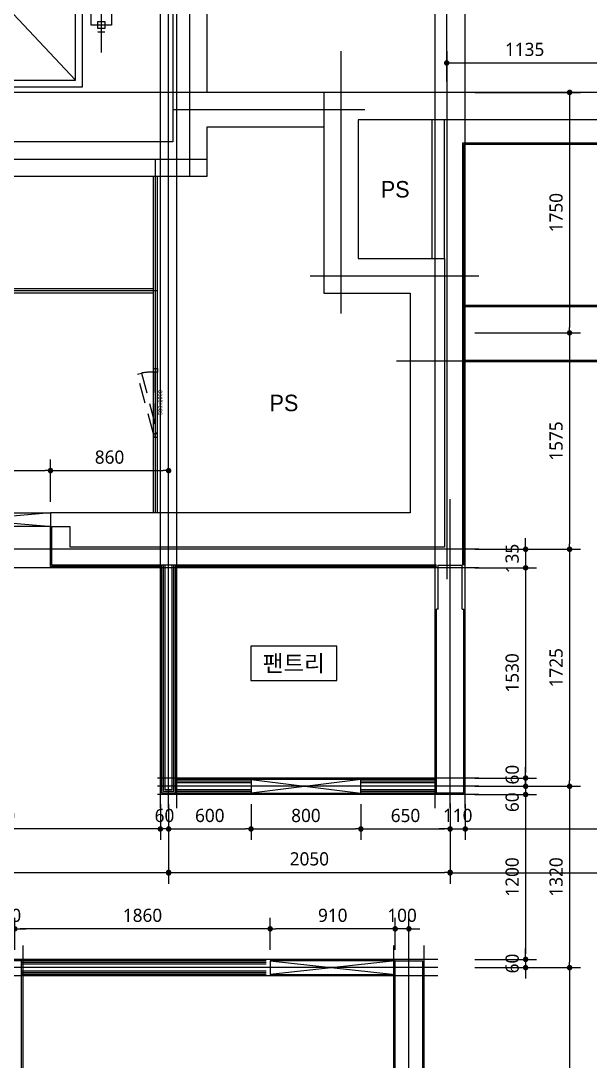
# Model space of a CAD drawing. Header units: millimetres. Extents: x 0 to 92204, y -190080 to 23760.
# Drawn here: x 62269 to 66415, y -38691 to -31119 of the extents above; entities that cross this region are included whole.
import ezdxf
from ezdxf.enums import TextEntityAlignment as Align
from ezdxf.xclip import XClip

# ---------------------------------------------------------------- set-up
doc = ezdxf.new("R2010")
doc.units = ezdxf.units.MM
doc.header["$LTSCALE"] = 100
doc.header["$XCLIPFRAME"] = 0
for name, pattern in [('AUDIT_D_220706163347-0', [0]), ('CEN', [62, 60, -1, 0, -1]), ('HIDDEN', [9.525, 6.35, -3.175]), ('xr-101_102동-2F$0$HID', [2.3, 1.5, -0.8])]:
    doc.linetypes.add(name, pattern=pattern)
doc.layers.get('defpoints').update_dxf_attribs({"color": 139})
for name, color, linetype in [('A-STEEL', 4, 'Continuous'), ('AA-XXXX-DIMS', 7, 'Continuous'), ('AA-XXXX-TEXT#LEV', 3, 'Continuous'), ('CEN_CON', 1, 'CEN'), ('CONC', 2, 'Continuous'), ('DIM', 7, 'AUDIT_D_220706163347-0'), ('ELEV-ER', 4, 'Continuous'), ('MC', 135, 'Continuous'), ('ROM', 7, 'AUDIT_D_220706163347-0'), ('WAL', 3, 'Continuous'), ('WAL_DRY', 7, 'Continuous'), ('xr-101_102동-2F$0$AA-DWXM-DOOR(PS점검구)', 4, 'xr-101_102동-2F$0$HID'), ('실명', 3, 'AUDIT_D_220706163347-0'), ('실명박스', 7, 'AUDIT_D_220706163347-0'), ('창호-open', 4, 'Continuous'), ('확장', 8, 'HIDDEN')]:
    doc.layers.add(name, color=color, linetype=linetype)
doc.layers.add('AA-XXXX-MC', color=153, linetype='AUDIT_D_220706163347-0', plot=False)
doc.layers.add('xr-101_102동-2F$0$DEFPOINT', color=231, linetype='Continuous', plot=False)
doc.styles.add('HAUD01', font='Dotum.ttf')
doc.styles.add('xr-101_102동-2F$0$HAUD01', font='Dotum.ttf')
doc.styles.add('맑은 고딕', font='malgun.ttf')
doc.styles.add('맑은고딕', font='malgun.ttf', dxfattribs={"width": 0.9})
doc.dimstyles.new('NDIM40-in', dxfattribs={"dimscale": 40, "dimtxt": 2.4, "dimasz": 1, "dimexe": 2, "dimexo": 2, "dimgap": 1.2, "dimtad": 1, "dimdec": 0, "dimrnd": 0.25, "dimzin": 0, "dimdsep": 46, "dimtxsty": '맑은 고딕', "dimblk": 'DOT', "dimcen": 5, "dimclrd": 256, "dimclre": 256, "dimclrt": 3, "dimadec": 0, "dimazin": 0, "dimtfac": 1, "dimtdec": 0, "dimtix": 1, "dimtmove": 2, "dimatfit": 1, "dimldrblk": 'DIMDOT', "dimfxl": 0, "dimtolj": 1, "dimtzin": 0, "dimarcsym": 0})

# ---------------------------------------------------------------- blocks, each defined once
blk = doc.blocks.new('U-84A(확장)')
at = {"layer": 'CEN_CON'}
for p, q in [((5570, 10635), (5570, 8725)), ((6340, 10635), (6340, 6792.1)), ((15235, 10335), (5345, 10335)), ((5345, 9000), (6575, 9000)), ((4315, 5125), (4315, 7375)), ((6365, 5125), (6365, 7375)), ((6575, 7010), (1605, 7010)), ((6575, 5285), (4235, 5285)), ((6065, -300), (6065, 4125)), ((6275, 3965), (1605, 3965))]:
    blk.add_line(p, q, dxfattribs=at)
at = {"layer": 'CONC'}
for p, q in [((5445, 10335), (5445, 8875)), ((7475, 10335), (5445, 10335)), ((7475, 10135), (5695, 10135)), ((5695, 10135), (5695, 9125)), ((5695, 9125), (6325, 9125)), ((6325, 9125), (6325, 7025)), ((5445, 8875), (6075, 8875)), ((6075, 8875), (6075, 7275)), ((6075, 7275), (3455, 7275)), ((3455, 7275), (3455, 7175)), ((3455, 7175), (3595, 7175)), ((3595, 7175), (3595, 7025)), ((6325, 7025), (3595, 7025)), ((6278, 6895), (6452, 6895)), ((6278, 6575), (6278, 6895)), ((6452, 6575), (6452, 6895)), ((6265, 5235), (6265, 6575)), ((6278, 6575), (6265, 6575)), ((6452, 6575), (6465, 6575)), ((6465, 5235), (6465, 6575)), ((6465, 5235), (6265, 5235)), ((5965, 1675), (5965, 4015)), ((5965, 4015), (6165, 4015)), ((6165, 1675), (6165, 4015))]:
    blk.add_line(p, q, dxfattribs=at)
at = {"layer": 'MC'}
for p, q in [((6475, 5125), (6475, 10635)), ((10375, 8380), (5975, 8380)), ((4255, 5125), (4255, 7375)), ((4375, 5125), (4375, 7375)), ((6255, 5125), (6255, 7375)), ((6575, 6875), (1605, 6875)), ((6575, 5345), (4235, 5345)), ((6575, 5225), (4235, 5225)), ((3255, -300), (3255, 4125)), ((5955, -300), (5955, 4125)), ((6175, -300), (6175, 4125)), ((6275, 4025), (1605, 4025)), ((6275, 3905), (0, 3905))]:
    blk.add_line(p, q, dxfattribs=at)
at = {"layer": 'WAL'}
for p, q in [((6235, 9125), (6235, 10135)), ((6325, 9125), (6325, 10135))]:
    blk.add_line(p, q, dxfattribs=at)
at = {"layer": 'WAL_DRY'}
for p, q in [((7490, 9965), (6455, 9965)), ((6455, 9965), (6455, 6895)), ((7490, 9955), (6465, 9955)), ((6465, 9955), (6465, 6895)), ((3455, 6885), (3455, 7175)), ((3465, 6895), (3465, 7175)), ((6265, 6895), (3465, 6895)), ((4265, 5235), (4265, 6895)), ((4277.5, 5247.5), (4277.5, 6895)), ((4290, 5260), (4290, 6895)), ((4340, 5260), (4340, 6895)), ((4352.5, 5247.5), (4352.5, 6895)), ((4365, 5235), (4365, 6895)), ((4265, 6885), (3455, 6885)), ((6265, 6885), (4365, 6885)), ((4915, 5335), (4365, 5335)), ((4915, 5322.5), (4365, 5322.5)), ((4915, 5310), (4365, 5310)), ((6265, 5335), (5715, 5335)), ((6265, 5322.5), (5715, 5322.5)), ((6265, 5310), (5715, 5310)), ((4365, 5235), (4265, 5235)), ((4352.5, 5247.5), (4277.5, 5247.5)), ((4340, 5260), (4290, 5260)), ((4915, 5260), (4365, 5260)), ((4915, 5247.5), (4365, 5247.5)), ((4915, 5235), (4365, 5235)), ((6265, 5260), (5715, 5260)), ((6265, 5247.5), (5715, 5247.5)), ((6265, 5235), (5715, 5235)), ((3245, 4015), (3145, 4015)), ((5025, 4015), (3245, 4015)), ((3245, 380), (3245, 4015)), ((5025, 4002.5), (3245, 4002.5)), ((5025, 3990), (3245, 3990)), ((5025, 3940), (3245, 3940)), ((5025, 3927.5), (3245, 3927.5)), ((5025, 3915), (3245, 3915))]:
    blk.add_line(p, q, dxfattribs=at)
at = {"layer": '확장', "ltscale": 0.5, "const_width": 20, "flags": 128}
for points in [[(10275, 8330), (10275, 8780), (6465, 8780)], [(9925, 7940), (9875, 7940), (9875, 8380), (6465, 8380)]]:
    blk.add_lwpolyline(points, dxfattribs=at)
blk = doc.blocks.new('ELE_17(비진입)')
at = {"layer": 'CONC', "extrusion": (0, 0, -1)}
for p, q in [((-570, -991.6), (-570, -1041.6)), ((570, -991.6), (570, -1041.6))]:
    blk.add_line(p, q, dxfattribs=at)
at = {"layer": 'defpoints'}
blk.add_lwpolyline([(-1350, 1558.4), (1350, 1558.4), (1350, -991.6), (-1350, -991.6)], close=True, dxfattribs=at)
at = {"layer": 'ELEV-ER', "color": 1, "extrusion": (0, 0, -1)}
for p, q in [((0, 1229.9), (0, -1227.1)), ((700, 1038.6), (-700, 1038.5)), ((-1150, 0), (1150, 0))]:
    blk.add_line(p, q, dxfattribs=at)
at = {"layer": 'ELEV-ER', "extrusion": (0, 0, -1)}
for p, q in [((-550, 1013.5), (-550, 1063.5)), ((-550, 1013.5), (-550, 1063.5)), ((-475, 1063.5), (-525, 1063.5)), ((-525, 1063.5), (-525, 1013.5)), ((-475, 1063.5), (-525, 1063.5)), ((-525, 1063.5), (-525, 1013.5)), ((-500, 1113.5), (500, 1113.6)), ((-500, 963.5), (-500, 1113.5)), ((-475, 1013.5), (-475, 1063.5)), ((-475, 1013.5), (-475, 1063.5)), ((475, 1013.6), (475, 1063.6)), ((475, 1063.6), (525, 1063.6)), ((500, 1113.6), (500, 963.6)), ((525, 1063.6), (525, 1013.6)), ((550, 1013.6), (550, 1063.6)), ((-525, 1013.5), (-475, 1013.5)), ((-525, 1013.5), (-475, 1013.5)), ((525, 1013.6), (475, 1013.6)), ((500, 963.6), (-500, 963.5)), ((-950, -898.6), (900, 851.4)), ((950, -898.6), (-900, 851.4)), ((-1105, 50), (-1105, -50)), ((-1005, 50), (-1005, -50)), ((1005, 50), (1005, -50)), ((1105, 50), (1105, -50)), ((-560, -818.7), (-560, -698.7)), ((-500, -698.7), (-500, -818.7)), ((500, -818.6), (500, -698.6)), ((560, -698.6), (560, -818.6)), ((-560.1, -818.6), (-500.1, -818.6)), ((-500, -818.7), (-560, -818.7)), ((560, -818.6), (500, -818.6)), ((-570, -991.6), (-545, -991.6)), ((-570, -1041.6), (-555, -1041.6)), ((-515, -991.6), (515, -991.6)), ((-515, -1041.6), (515, -1041.6)), ((545, -991.6), (570, -991.6)), ((555, -1041.6), (570, -1041.6))]:
    blk.add_line(p, q, dxfattribs=at)
for points in [[(950, 901.4), (950, -898.6), (-950, -898.6), (-950, 901.4)], [(542, -994.6), (518, -994.6), (518, -1038.6), (542, -1038.6), (542, -1026.6), (545, -1026.6), (545, -1041.6), (515, -1041.6), (515, -991.6), (545, -991.6), (545, -1006.6), (542, -1006.6)], [(-542, -994.6), (-518, -994.6), (-518, -1038.6), (-542, -1038.6), (-542, -1026.6), (-545, -1026.6), (-545, -1041.6), (-515, -1041.6), (-515, -991.6), (-545, -991.6), (-545, -1006.6), (-542, -1006.6)]]:
    blk.add_lwpolyline(points, close=True, dxfattribs=at)
blk.add_lwpolyline([(-500, -698.6), (-900, -698.6), (-900, 851.4), (900, 851.4), (900, -698.6), (500, -698.7)], dxfattribs=at)
at = {"layer": 'ELEV-ER'}
for points in [[(-550, -875.7), (550, -875.7), (550, -835.7), (-550, -835.7)], [(-550, -960.7), (550, -960.7), (550, -920.7), (-550, -920.7)], [(-555, -1041.6), (-545, -1041.6), (-545, -1031.6), (-555, -1031.6)], [(555, -1041.6), (545, -1041.6), (545, -1031.6), (555, -1031.6)]]:
    blk.add_lwpolyline(points, close=True, dxfattribs=at)
at = {"layer": 'defpoints', "extrusion": (0, 0, -1), "style": '맑은고딕', "text_generation_flag": 2, "width": 0.6}
blk.add_text('ELEV-18인승', height=150, dxfattribs=at).set_placement((0, 801.3), align=Align.TOP_CENTER)
blk = doc.blocks.new('A$C38A1636F')
at = {"layer": 'xr-101_102동-2F$0$AA-DWXM-DOOR(PS점검구)'}
for p, q in [((225, 0), (-225, 0)), ((-225, -30), (225, -30))]:
    blk.add_line(p, q, dxfattribs=at)
for points in [[(-250, 0), (-225, 0), (-225, -30), (-250, -30)], [(250, 0), (225, 0), (225, -30), (250, -30)], [(-209.7, -146.5), (-217.4, -117.5), (217.2, -1), (225, -30)]]:
    blk.add_lwpolyline(points, close=True, dxfattribs=at)
blk.add_arc((385.2, -21.3), 610.2, 180.81816, 189.07051, dxfattribs=at)
at = {"layer": 'xr-101_102동-2F$0$DEFPOINT', "style": 'xr-101_102동-2F$0$HAUD01'}
blk.add_text('500x1000', height=30, rotation=180, dxfattribs=at).set_placement((-2.5, 18.6), align=Align.MIDDLE_CENTER)
blk = doc.blocks.new('CO-101-MF', base_point=(132164.9, -37223.7))
at = {"layer": 'A-STEEL'}
for p, q in [((143744.9, -13643.7), (141294.9, -13643.7)), ((143744.9, -13673.7), (141294.9, -13673.7)), ((142114.9, -13673.7), (142114.9, -16303.7)), ((142144.9, -13673.7), (142144.9, -16333.7))]:
    blk.add_line(p, q, dxfattribs=at)
at = {"layer": 'CEN_CON'}
for p, q in [((140809.9, -13533.7), (140809.9, -12133.7)), ((141169.9, -16333.7), (141169.9, -13283.7)), ((141294.9, -13408.7), (138094.9, -13408.7)), ((143744.9, -13658.7), (141169.9, -13658.7)), ((142129.9, -13643.7), (142129.9, -16333.7))]:
    blk.add_line(p, q, dxfattribs=at)
at = {"layer": 'CONC', "color": 2}
for p, q in [((140684.9, -12433.7), (140684.9, -13283.7)), ((140934.9, -13283.7), (140934.9, -12433.7)), ((140684.9, -13283.7), (138094.9, -13283.7)), ((141294.9, -13283.7), (140934.9, -13283.7)), ((141294.9, -16333.7), (141294.9, -13283.7)), ((138344.9, -13533.7), (141044.9, -13533.7)), ((141044.9, -13533.7), (141044.9, -16083.7))]:
    blk.add_line(p, q, dxfattribs=at)
blk.add_blockref('ELE_17(비진입)', (139694.9, -15092.1))
at = {"layer": 'AA-XXXX-TEXT#LEV'}
blk.add_blockref('A$C38A1636F', (142944.9, -13643.7), dxfattribs=at)
blk = doc.blocks.new('_Dot')
at = {"color": 0, "linetype": 'ByBlock', "lineweight": -2}
blk.add_line((-0.5, 0), (-1, 0), dxfattribs=at)
at = {"color": 0, "linetype": 'ByBlock', "const_width": 0.5}
blk.add_lwpolyline([(-0.25, 0, 1), (0.25, 0, 1)], format="xyb", close=True, dxfattribs=at)
blk = doc.blocks.new('*D553')
at = {"layer": 'defpoints', "color": 0, "transparency": 16777216}
for p in [(64995.2, -37727.9), (64995.2, -37960.4), (65095.2, -37960.4)]:
    blk.add_point(p, dxfattribs=at)
at = {"layer": 'DIM', "lineweight": -2, "transparency": 16777216}
for p, q in [((64995.2, -37880.4), (64995.2, -37647.9)), ((65095.2, -37880.4), (65095.2, -37647.9)), ((64955.2, -37727.9), (64915.2, -37727.9)), ((65095.2, -37727.9), (64995.2, -37727.9)), ((65135.2, -37727.9), (65175.2, -37727.9))]:
    blk.add_line(p, q, dxfattribs=at)
at = {"layer": 'DIM', "lineweight": -2, "transparency": 16777216, "xscale": 40, "yscale": 40, "zscale": 40}
blk.add_blockref('_Dot', (64995.2, -37727.9), dxfattribs=at)
at = {"layer": 'DIM', "lineweight": -2, "transparency": 16777216, "xscale": 40, "yscale": 40, "zscale": 40, "rotation": 180}
blk.add_blockref('_Dot', (65095.2, -37727.9), dxfattribs=at)
at = {"layer": 'DIM', "color": 3, "transparency": 16777216, "insert": (65045.2, -37630), "char_height": 96, "attachment_point": 5, "style": '맑은 고딕'}
blk.add_mtext('\\A1;100', dxfattribs=at)
blk = doc.blocks.new('DIMDOT')
at = {"layer": 'AA-XXXX-DIMS'}
for p, q in [((-1.5, 0), (1.5, 0)), ((0, -1.5), (0, 1.5))]:
    blk.add_line(p, q, dxfattribs=at)
for radius in [0.5, 0.25]:
    blk.add_circle((0, 0), radius, dxfattribs=at)
blk = doc.blocks.new('*D579')
at = {"layer": 'defpoints', "color": 0, "transparency": 16777216}
for p in [(64085.2, -37727.9), (64085.2, -37960.4), (64995.2, -37960.4)]:
    blk.add_point(p, dxfattribs=at)
at = {"layer": 'DIM', "lineweight": -2, "transparency": 16777216}
for p, q in [((64085.2, -37880.4), (64085.2, -37647.9)), ((64995.2, -37880.4), (64995.2, -37647.9)), ((64955.2, -37727.9), (64125.2, -37727.9))]:
    blk.add_line(p, q, dxfattribs=at)
at = {"layer": 'DIM', "lineweight": -2, "transparency": 16777216, "xscale": 40, "yscale": 40, "zscale": 40, "rotation": 180}
blk.add_blockref('_Dot', (64085.2, -37727.9), dxfattribs=at)
at = {"layer": 'DIM', "lineweight": -2, "transparency": 16777216, "xscale": 40, "yscale": 40, "zscale": 40}
blk.add_blockref('_Dot', (64995.2, -37727.9), dxfattribs=at)
at = {"layer": 'DIM', "color": 3, "transparency": 16777216, "insert": (64540.2, -37630), "char_height": 96, "attachment_point": 5, "style": '맑은 고딕'}
blk.add_mtext('\\A1;910', dxfattribs=at)
blk = doc.blocks.new('*D580')
at = {"layer": 'defpoints', "color": 0, "transparency": 16777216}
for p in [(62225.2, -37727.9), (62225.2, -37960.4), (64085.2, -37960.4)]:
    blk.add_point(p, dxfattribs=at)
at = {"layer": 'DIM', "lineweight": -2, "transparency": 16777216}
for p, q in [((62225.2, -37880.4), (62225.2, -37647.9)), ((64085.2, -37880.4), (64085.2, -37647.9)), ((64045.2, -37727.9), (62265.2, -37727.9))]:
    blk.add_line(p, q, dxfattribs=at)
at = {"layer": 'DIM', "lineweight": -2, "transparency": 16777216, "xscale": 40, "yscale": 40, "zscale": 40, "rotation": 180}
blk.add_blockref('_Dot', (62225.2, -37727.9), dxfattribs=at)
at = {"layer": 'DIM', "lineweight": -2, "transparency": 16777216, "xscale": 40, "yscale": 40, "zscale": 40}
blk.add_blockref('_Dot', (64085.2, -37727.9), dxfattribs=at)
at = {"layer": 'DIM', "color": 3, "transparency": 16777216, "insert": (63155.2, -37630), "char_height": 96, "attachment_point": 5, "style": '맑은 고딕'}
blk.add_mtext('\\A1;1860', dxfattribs=at)
blk = doc.blocks.new('*D581')
at = {"layer": 'defpoints', "color": 0, "transparency": 16777216}
for p in [(62175.2, -37727.9), (62175.2, -37960.4), (62225.2, -37960.4)]:
    blk.add_point(p, dxfattribs=at)
at = {"layer": 'DIM', "lineweight": -2, "transparency": 16777216}
for p, q in [((62175.2, -37880.4), (62175.2, -37647.9)), ((62225.2, -37880.4), (62225.2, -37647.9)), ((62135.2, -37727.9), (62095.2, -37727.9)), ((62225.2, -37727.9), (62175.2, -37727.9)), ((62265.2, -37727.9), (62305.2, -37727.9))]:
    blk.add_line(p, q, dxfattribs=at)
at = {"layer": 'DIM', "lineweight": -2, "transparency": 16777216, "xscale": 40, "yscale": 40, "zscale": 40}
blk.add_blockref('_Dot', (62175.2, -37727.9), dxfattribs=at)
at = {"layer": 'DIM', "lineweight": -2, "transparency": 16777216, "xscale": 40, "yscale": 40, "zscale": 40, "rotation": 180}
blk.add_blockref('_Dot', (62225.2, -37727.9), dxfattribs=at)
at = {"layer": 'DIM', "color": 3, "transparency": 16777216, "insert": (62200.2, -37630.3), "char_height": 96, "attachment_point": 5, "style": '맑은 고딕'}
blk.add_mtext('\\A1;50', dxfattribs=at)
blk = doc.blocks.new('*D588')
at = {"layer": 'defpoints', "color": 0, "transparency": 16777216}
for p in [(63345.2, -36740.4), (63945.2, -36740.4), (63945.2, -37001.1)]:
    blk.add_point(p, dxfattribs=at)
at = {"layer": 'DIM', "lineweight": -2, "transparency": 16777216}
for p, q in [((63345.2, -36820.4), (63345.2, -37081.1)), ((63945.2, -36820.4), (63945.2, -37081.1)), ((63385.2, -37001.1), (63905.2, -37001.1))]:
    blk.add_line(p, q, dxfattribs=at)
at = {"layer": 'DIM', "lineweight": -2, "transparency": 16777216, "xscale": 40, "yscale": 40, "zscale": 40, "rotation": 180}
blk.add_blockref('_Dot', (63345.2, -37001.1), dxfattribs=at)
at = {"layer": 'DIM', "lineweight": -2, "transparency": 16777216, "xscale": 40, "yscale": 40, "zscale": 40}
blk.add_blockref('_Dot', (63945.2, -37001.1), dxfattribs=at)
at = {"layer": 'DIM', "color": 3, "transparency": 16777216, "insert": (63645.2, -36903.5), "char_height": 96, "attachment_point": 5, "style": '맑은 고딕'}
blk.add_mtext('\\A1;600', dxfattribs=at)
blk = doc.blocks.new('*D589')
at = {"layer": 'defpoints', "color": 0, "transparency": 16777216}
for p in [(63945.2, -36740.4), (64745.2, -36740.4), (64745.2, -37001.1)]:
    blk.add_point(p, dxfattribs=at)
at = {"layer": 'DIM', "lineweight": -2, "transparency": 16777216}
for p, q in [((63945.2, -36820.4), (63945.2, -37081.1)), ((64745.2, -36820.4), (64745.2, -37081.1)), ((63985.2, -37001.1), (64705.2, -37001.1))]:
    blk.add_line(p, q, dxfattribs=at)
at = {"layer": 'DIM', "lineweight": -2, "transparency": 16777216, "xscale": 40, "yscale": 40, "zscale": 40, "rotation": 180}
blk.add_blockref('_Dot', (63945.2, -37001.1), dxfattribs=at)
at = {"layer": 'DIM', "lineweight": -2, "transparency": 16777216, "xscale": 40, "yscale": 40, "zscale": 40}
blk.add_blockref('_Dot', (64745.2, -37001.1), dxfattribs=at)
at = {"layer": 'DIM', "color": 3, "transparency": 16777216, "insert": (64345.2, -36903.5), "char_height": 96, "attachment_point": 5, "style": '맑은 고딕'}
blk.add_mtext('\\A1;800', dxfattribs=at)
blk = doc.blocks.new('*D590')
at = {"layer": 'defpoints', "color": 0, "transparency": 16777216}
for p in [(64745.2, -36740.4), (65395.2, -36740.4), (65395.2, -37001.1)]:
    blk.add_point(p, dxfattribs=at)
at = {"layer": 'DIM', "lineweight": -2, "transparency": 16777216}
for p, q in [((64745.2, -36820.4), (64745.2, -37081.1)), ((65395.2, -36820.4), (65395.2, -37081.1)), ((64785.2, -37001.1), (65355.2, -37001.1))]:
    blk.add_line(p, q, dxfattribs=at)
at = {"layer": 'DIM', "lineweight": -2, "transparency": 16777216, "xscale": 40, "yscale": 40, "zscale": 40, "rotation": 180}
blk.add_blockref('_Dot', (64745.2, -37001.1), dxfattribs=at)
at = {"layer": 'DIM', "lineweight": -2, "transparency": 16777216, "xscale": 40, "yscale": 40, "zscale": 40}
blk.add_blockref('_Dot', (65395.2, -37001.1), dxfattribs=at)
at = {"layer": 'DIM', "color": 3, "transparency": 16777216, "insert": (65070.2, -36903.5), "char_height": 96, "attachment_point": 5, "style": '맑은 고딕'}
blk.add_mtext('\\A1;650', dxfattribs=at)
blk = doc.blocks.new('*D591')
at = {"layer": 'defpoints', "color": 0, "transparency": 16777216}
for p in [(65395.2, -36740.4), (65505.2, -36740.4), (65505.2, -37001.1)]:
    blk.add_point(p, dxfattribs=at)
at = {"layer": 'DIM', "lineweight": -2, "transparency": 16777216}
for p, q in [((65395.2, -36820.4), (65395.2, -37081.1)), ((65505.2, -36820.4), (65505.2, -37081.1)), ((65355.2, -37001.1), (65315.2, -37001.1)), ((65395.2, -37001.1), (65505.2, -37001.1)), ((65545.2, -37001.1), (65585.2, -37001.1))]:
    blk.add_line(p, q, dxfattribs=at)
at = {"layer": 'DIM', "lineweight": -2, "transparency": 16777216, "xscale": 40, "yscale": 40, "zscale": 40}
blk.add_blockref('_Dot', (65395.2, -37001.1), dxfattribs=at)
at = {"layer": 'DIM', "lineweight": -2, "transparency": 16777216, "xscale": 40, "yscale": 40, "zscale": 40, "rotation": 180}
blk.add_blockref('_Dot', (65505.2, -37001.1), dxfattribs=at)
at = {"layer": 'DIM', "color": 3, "transparency": 16777216, "insert": (65450.2, -36903.2), "char_height": 96, "attachment_point": 5, "style": '맑은 고딕'}
blk.add_mtext('\\A1;110', dxfattribs=at)
blk = doc.blocks.new('*D592')
at = {"layer": 'defpoints', "color": 0, "transparency": 16777216}
for p in [(65505.2, -36740.4), (69705.2, -36740.4), (69705.2, -37001.1)]:
    blk.add_point(p, dxfattribs=at)
at = {"layer": 'DIM', "lineweight": -2, "transparency": 16777216}
for p, q in [((65505.2, -36820.4), (65505.2, -37081.1)), ((69705.2, -36820.4), (69705.2, -37081.1)), ((65545.2, -37001.1), (69665.2, -37001.1))]:
    blk.add_line(p, q, dxfattribs=at)
at = {"layer": 'DIM', "lineweight": -2, "transparency": 16777216, "xscale": 40, "yscale": 40, "zscale": 40, "rotation": 180}
blk.add_blockref('_Dot', (65505.2, -37001.1), dxfattribs=at)
at = {"layer": 'DIM', "lineweight": -2, "transparency": 16777216, "xscale": 40, "yscale": 40, "zscale": 40}
blk.add_blockref('_Dot', (69705.2, -37001.1), dxfattribs=at)
at = {"layer": 'DIM', "color": 3, "transparency": 16777216, "insert": (67605.2, -36903.5), "char_height": 96, "attachment_point": 5, "style": '맑은 고딕'}
blk.add_mtext('\\A1;4200', dxfattribs=at)
blk = doc.blocks.new('*D603')
at = {"layer": 'defpoints', "color": 0, "transparency": 16777216}
for p in [(65395.2, -36740.4), (69815.2, -36740.4), (69815.2, -37321.1)]:
    blk.add_point(p, dxfattribs=at)
at = {"layer": 'DIM', "lineweight": -2, "transparency": 16777216}
for p, q in [((65395.2, -36820.4), (65395.2, -37401.1)), ((69815.2, -36820.4), (69815.2, -37401.1)), ((65435.2, -37321.1), (69775.2, -37321.1))]:
    blk.add_line(p, q, dxfattribs=at)
at = {"layer": 'DIM', "lineweight": -2, "transparency": 16777216, "xscale": 40, "yscale": 40, "zscale": 40, "rotation": 180}
blk.add_blockref('_Dot', (65395.2, -37321.1), dxfattribs=at)
at = {"layer": 'DIM', "lineweight": -2, "transparency": 16777216, "xscale": 40, "yscale": 40, "zscale": 40}
blk.add_blockref('_Dot', (69815.2, -37321.1), dxfattribs=at)
at = {"layer": 'DIM', "color": 3, "transparency": 16777216, "insert": (67605.2, -37223.5), "char_height": 96, "attachment_point": 5, "style": '맑은 고딕'}
blk.add_mtext('\\A1;4420', dxfattribs=at)
blk = doc.blocks.new('*D604')
at = {"layer": 'defpoints', "color": 0, "transparency": 16777216}
for p in [(63345.2, -36740.4), (65395.2, -36736.1), (65395.2, -37316.8)]:
    blk.add_point(p, dxfattribs=at)
at = {"layer": 'DIM', "lineweight": -2, "transparency": 16777216}
for p, q in [((63345.2, -36820.4), (63345.2, -37396.8)), ((65395.2, -36816.1), (65395.2, -37396.8)), ((63385.2, -37316.8), (65355.2, -37316.8))]:
    blk.add_line(p, q, dxfattribs=at)
at = {"layer": 'DIM', "lineweight": -2, "transparency": 16777216, "xscale": 40, "yscale": 40, "zscale": 40, "rotation": 180}
blk.add_blockref('_Dot', (63345.2, -37316.8), dxfattribs=at)
at = {"layer": 'DIM', "lineweight": -2, "transparency": 16777216, "xscale": 40, "yscale": 40, "zscale": 40}
blk.add_blockref('_Dot', (65395.2, -37316.8), dxfattribs=at)
at = {"layer": 'DIM', "color": 3, "transparency": 16777216, "insert": (64370.2, -37219.2), "char_height": 96, "attachment_point": 5, "style": '맑은 고딕'}
blk.add_mtext('\\A1;2050', dxfattribs=at)
blk = doc.blocks.new('*D605')
at = {"layer": 'defpoints', "color": 0, "transparency": 16777216}
for p in [(63285.2, -36740.4), (63345.2, -36740.4), (63285.2, -37001.1)]:
    blk.add_point(p, dxfattribs=at)
at = {"layer": 'DIM', "lineweight": -2, "transparency": 16777216}
for p, q in [((63285.2, -36820.4), (63285.2, -37081.1)), ((63345.2, -36820.4), (63345.2, -37081.1)), ((63245.2, -37001.1), (63205.2, -37001.1)), ((63345.2, -37001.1), (63285.2, -37001.1)), ((63385.2, -37001.1), (63425.2, -37001.1))]:
    blk.add_line(p, q, dxfattribs=at)
at = {"layer": 'DIM', "lineweight": -2, "transparency": 16777216, "xscale": 40, "yscale": 40, "zscale": 40}
blk.add_blockref('_Dot', (63285.2, -37001.1), dxfattribs=at)
at = {"layer": 'DIM', "lineweight": -2, "transparency": 16777216, "xscale": 40, "yscale": 40, "zscale": 40, "rotation": 180}
blk.add_blockref('_Dot', (63345.2, -37001.1), dxfattribs=at)
at = {"layer": 'DIM', "color": 3, "transparency": 16777216, "insert": (63315.2, -36903.5), "char_height": 96, "attachment_point": 5, "style": '맑은 고딕'}
blk.add_mtext('\\A1;60', dxfattribs=at)
blk = doc.blocks.new('*D606')
at = {"layer": 'defpoints', "color": 0, "transparency": 16777216}
for p in [(60885.2, -36740.4), (63285.2, -36740.4), (60885.2, -37001.1)]:
    blk.add_point(p, dxfattribs=at)
at = {"layer": 'DIM', "lineweight": -2, "transparency": 16777216}
for p, q in [((60885.2, -36820.4), (60885.2, -37081.1)), ((63285.2, -36820.4), (63285.2, -37081.1)), ((63245.2, -37001.1), (60925.2, -37001.1))]:
    blk.add_line(p, q, dxfattribs=at)
at = {"layer": 'DIM', "lineweight": -2, "transparency": 16777216, "xscale": 40, "yscale": 40, "zscale": 40, "rotation": 180}
blk.add_blockref('_Dot', (60885.2, -37001.1), dxfattribs=at)
at = {"layer": 'DIM', "lineweight": -2, "transparency": 16777216, "xscale": 40, "yscale": 40, "zscale": 40}
blk.add_blockref('_Dot', (63285.2, -37001.1), dxfattribs=at)
at = {"layer": 'DIM', "color": 3, "transparency": 16777216, "insert": (62085.2, -36903.5), "char_height": 96, "attachment_point": 5, "style": '맑은 고딕'}
blk.add_mtext('\\A1;2400', dxfattribs=at)
blk = doc.blocks.new('*D608')
at = {"layer": 'defpoints', "color": 0, "transparency": 16777216}
for p in [(60810.2, -36740.4), (63345.2, -36740.4), (60810.2, -37321.1)]:
    blk.add_point(p, dxfattribs=at)
at = {"layer": 'DIM', "lineweight": -2, "transparency": 16777216}
for p, q in [((60810.2, -36820.4), (60810.2, -37401.1)), ((63345.2, -36820.4), (63345.2, -37401.1)), ((63305.2, -37321.1), (60850.2, -37321.1))]:
    blk.add_line(p, q, dxfattribs=at)
at = {"layer": 'DIM', "lineweight": -2, "transparency": 16777216, "xscale": 40, "yscale": 40, "zscale": 40, "rotation": 180}
blk.add_blockref('_Dot', (60810.2, -37321.1), dxfattribs=at)
at = {"layer": 'DIM', "lineweight": -2, "transparency": 16777216, "xscale": 40, "yscale": 40, "zscale": 40}
blk.add_blockref('_Dot', (63345.2, -37321.1), dxfattribs=at)
at = {"layer": 'DIM', "color": 3, "transparency": 16777216, "insert": (62077.7, -37223.5), "char_height": 96, "attachment_point": 5, "style": '맑은 고딕'}
blk.add_mtext('\\A1;2535', dxfattribs=at)
blk = doc.blocks.new('*D609')
at = {"layer": 'defpoints', "color": 0, "transparency": 16777216}
for p in [(65495.2, -34965.4), (65495.2, -35100.4), (65945, -35100.4)]:
    blk.add_point(p, dxfattribs=at)
at = {"layer": 'DIM', "lineweight": -2, "transparency": 16777216}
for p, q in [((65945, -34925.4), (65945, -34885.4)), ((65575.2, -34965.4), (66025, -34965.4)), ((65945, -34965.4), (65945, -35100.4)), ((65575.2, -35100.4), (66025, -35100.4)), ((65945, -35140.4), (65945, -35180.4))]:
    blk.add_line(p, q, dxfattribs=at)
at = {"layer": 'DIM', "lineweight": -2, "transparency": 16777216, "xscale": 40, "yscale": 40, "zscale": 40}
for p, rotation in [((65945, -34965.4), 270), ((65945, -35100.4), 90)]:
    blk.add_blockref('_Dot', p, dxfattribs=dict(at, rotation=rotation))
at = {"layer": 'DIM', "color": 3, "transparency": 16777216, "insert": (65847.1, -35032.9), "char_height": 96, "attachment_point": 5, "rotation": 90, "style": '맑은 고딕'}
blk.add_mtext('\\A1;135', dxfattribs=at)
blk = doc.blocks.new('*D610')
at = {"layer": 'defpoints', "color": 0, "transparency": 16777216}
for p in [(65495.2, -35100.4), (65495.2, -36630.4), (65945, -36630.4)]:
    blk.add_point(p, dxfattribs=at)
at = {"layer": 'DIM', "lineweight": -2, "transparency": 16777216}
for p, q in [((65575.2, -35100.4), (66025, -35100.4)), ((65945, -35140.4), (65945, -36590.4)), ((65575.2, -36630.4), (66025, -36630.4))]:
    blk.add_line(p, q, dxfattribs=at)
at = {"layer": 'DIM', "lineweight": -2, "transparency": 16777216, "xscale": 40, "yscale": 40, "zscale": 40}
for p, rotation in [((65945, -35100.4), 90), ((65945, -36630.4), 270)]:
    blk.add_blockref('_Dot', p, dxfattribs=dict(at, rotation=rotation))
at = {"layer": 'DIM', "color": 3, "transparency": 16777216, "insert": (65847.1, -35865.4), "char_height": 96, "attachment_point": 5, "rotation": 90, "style": '맑은 고딕'}
blk.add_mtext('\\A1;1530', dxfattribs=at)
blk = doc.blocks.new('*D611')
at = {"layer": 'defpoints', "color": 0, "transparency": 16777216}
for p in [(65495.2, -36630.4), (65495.2, -36690.4), (65945, -36690.4)]:
    blk.add_point(p, dxfattribs=at)
at = {"layer": 'DIM', "lineweight": -2, "transparency": 16777216}
for p, q in [((65945, -36590.4), (65945, -36550.4)), ((65575.2, -36630.4), (66025, -36630.4)), ((65945, -36630.4), (65945, -36690.4)), ((65575.2, -36690.4), (66025, -36690.4)), ((65945, -36730.4), (65945, -36770.4))]:
    blk.add_line(p, q, dxfattribs=at)
at = {"layer": 'DIM', "lineweight": -2, "transparency": 16777216, "xscale": 40, "yscale": 40, "zscale": 40}
for p, rotation in [((65945, -36630.4), 270), ((65945, -36690.4), 90)]:
    blk.add_blockref('_Dot', p, dxfattribs=dict(at, rotation=rotation))
at = {"layer": 'DIM', "color": 3, "transparency": 16777216, "insert": (65847.4, -36605.9), "char_height": 96, "attachment_point": 5, "rotation": 90, "style": '맑은 고딕'}
blk.add_mtext('\\A1;60', dxfattribs=at)
blk = doc.blocks.new('*D612')
at = {"layer": 'defpoints', "color": 0, "transparency": 16777216}
for p in [(65495.2, -36690.4), (65495.2, -36750.4), (65945, -36750.4)]:
    blk.add_point(p, dxfattribs=at)
at = {"layer": 'DIM', "lineweight": -2, "transparency": 16777216}
for p, q in [((65945, -36650.4), (65945, -36610.4)), ((65575.2, -36690.4), (66025, -36690.4)), ((65945, -36690.4), (65945, -36750.4)), ((65575.2, -36750.4), (66025, -36750.4)), ((65945, -36790.4), (65945, -36830.4))]:
    blk.add_line(p, q, dxfattribs=at)
at = {"layer": 'DIM', "lineweight": -2, "transparency": 16777216, "xscale": 40, "yscale": 40, "zscale": 40}
for p, rotation in [((65945, -36690.4), 270), ((65945, -36750.4), 90)]:
    blk.add_blockref('_Dot', p, dxfattribs=dict(at, rotation=rotation))
at = {"layer": 'DIM', "color": 3, "transparency": 16777216, "insert": (65847.4, -36806.5), "char_height": 96, "attachment_point": 5, "rotation": 90, "style": '맑은 고딕'}
blk.add_mtext('\\A1;60', dxfattribs=at)
blk = doc.blocks.new('*D613')
at = {"layer": 'defpoints', "color": 0, "transparency": 16777216}
for p in [(65495.2, -36750.4), (65495.2, -37950.4), (65945, -37950.4)]:
    blk.add_point(p, dxfattribs=at)
at = {"layer": 'DIM', "lineweight": -2, "transparency": 16777216}
for p, q in [((65575.2, -36750.4), (66025, -36750.4)), ((65945, -36790.4), (65945, -37910.4)), ((65575.2, -37950.4), (66025, -37950.4))]:
    blk.add_line(p, q, dxfattribs=at)
at = {"layer": 'DIM', "lineweight": -2, "transparency": 16777216, "xscale": 40, "yscale": 40, "zscale": 40}
for p, rotation in [((65945, -36750.4), 90), ((65945, -37950.4), 270)]:
    blk.add_blockref('_Dot', p, dxfattribs=dict(at, rotation=rotation))
at = {"layer": 'DIM', "color": 3, "transparency": 16777216, "insert": (65847.1, -37350.4), "char_height": 96, "attachment_point": 5, "rotation": 90, "style": '맑은 고딕'}
blk.add_mtext('\\A1;1200', dxfattribs=at)
blk = doc.blocks.new('*D614')
at = {"layer": 'defpoints', "color": 0, "transparency": 16777216}
for p in [(65495.2, -37950.4), (65495.2, -38010.4), (65945, -38010.4)]:
    blk.add_point(p, dxfattribs=at)
at = {"layer": 'DIM', "lineweight": -2, "transparency": 16777216}
for p, q in [((65945, -37910.4), (65945, -37870.4)), ((65575.2, -37950.4), (66025, -37950.4)), ((65575.2, -38010.4), (66025, -38010.4)), ((65945, -37950.4), (65945, -38010.4)), ((65945, -38050.4), (65945, -38090.4))]:
    blk.add_line(p, q, dxfattribs=at)
at = {"layer": 'DIM', "lineweight": -2, "transparency": 16777216, "xscale": 40, "yscale": 40, "zscale": 40}
for p, rotation in [((65945, -37950.4), 270), ((65945, -38010.4), 90)]:
    blk.add_blockref('_Dot', p, dxfattribs=dict(at, rotation=rotation))
at = {"layer": 'DIM', "color": 3, "transparency": 16777216, "insert": (65847.4, -37980.4), "char_height": 96, "attachment_point": 5, "rotation": 90, "style": '맑은 고딕'}
blk.add_mtext('\\A1;60', dxfattribs=at)
blk = doc.blocks.new('*D615')
at = {"layer": 'defpoints', "color": 0, "transparency": 16777216}
for p in [(65495.2, -38010.4), (65495.2, -40475.4), (66265, -40475.4)]:
    blk.add_point(p, dxfattribs=at)
at = {"layer": 'DIM', "lineweight": -2, "transparency": 16777216}
for p, q in [((65575.2, -38010.4), (66345, -38010.4)), ((66265, -38050.4), (66265, -40435.4)), ((65575.2, -40475.4), (66345, -40475.4))]:
    blk.add_line(p, q, dxfattribs=at)
at = {"layer": 'DIM', "lineweight": -2, "transparency": 16777216, "xscale": 40, "yscale": 40, "zscale": 40}
for p, rotation in [((66265, -38010.4), 90), ((66265, -40475.4), 270)]:
    blk.add_blockref('_Dot', p, dxfattribs=dict(at, rotation=rotation))
at = {"layer": 'DIM', "color": 3, "transparency": 16777216, "insert": (66167.4, -39242.9), "char_height": 96, "attachment_point": 5, "rotation": 90, "style": '맑은 고딕'}
blk.add_mtext('\\A1;2465', dxfattribs=at)
blk = doc.blocks.new('*D616')
at = {"layer": 'defpoints', "color": 0, "transparency": 16777216}
for p in [(65495.2, -36690.4), (65495.2, -38010.4), (66265, -38010.4)]:
    blk.add_point(p, dxfattribs=at)
at = {"layer": 'DIM', "lineweight": -2, "transparency": 16777216}
for p, q in [((65575.2, -36690.4), (66345, -36690.4)), ((66265, -36730.4), (66265, -37970.4)), ((65575.2, -38010.4), (66345, -38010.4))]:
    blk.add_line(p, q, dxfattribs=at)
at = {"layer": 'DIM', "lineweight": -2, "transparency": 16777216, "xscale": 40, "yscale": 40, "zscale": 40}
for p, rotation in [((66265, -36690.4), 90), ((66265, -38010.4), 270)]:
    blk.add_blockref('_Dot', p, dxfattribs=dict(at, rotation=rotation))
at = {"layer": 'DIM', "color": 3, "transparency": 16777216, "insert": (66167.1, -37350.4), "char_height": 96, "attachment_point": 5, "rotation": 90, "style": '맑은 고딕'}
blk.add_mtext('\\A1;1320', dxfattribs=at)
blk = doc.blocks.new('*D617')
at = {"layer": 'defpoints', "color": 0, "transparency": 16777216}
for p in [(65495.2, -34965.4), (65495.2, -36690.4), (66265, -36690.4)]:
    blk.add_point(p, dxfattribs=at)
at = {"layer": 'DIM', "lineweight": -2, "transparency": 16777216}
for p, q in [((65575.2, -34965.4), (66345, -34965.4)), ((66265, -35005.4), (66265, -36650.4)), ((65575.2, -36690.4), (66345, -36690.4))]:
    blk.add_line(p, q, dxfattribs=at)
at = {"layer": 'DIM', "lineweight": -2, "transparency": 16777216, "xscale": 40, "yscale": 40, "zscale": 40}
for p, rotation in [((66265, -34965.4), 90), ((66265, -36690.4), 270)]:
    blk.add_blockref('_Dot', p, dxfattribs=dict(at, rotation=rotation))
at = {"layer": 'DIM', "color": 3, "transparency": 16777216, "insert": (66167.1, -35827.9), "char_height": 96, "attachment_point": 5, "rotation": 90, "style": '맑은 고딕'}
blk.add_mtext('\\A1;1725', dxfattribs=at)
blk = doc.blocks.new('*D618')
at = {"layer": 'defpoints', "color": 0, "transparency": 16777216}
for p in [(65495.2, -33390.4), (65495.2, -34965.4), (66265, -34965.4)]:
    blk.add_point(p, dxfattribs=at)
at = {"layer": 'DIM', "lineweight": -2, "transparency": 16777216}
for p, q in [((65575.2, -33390.4), (66345, -33390.4)), ((66265, -33430.4), (66265, -34925.4)), ((65575.2, -34965.4), (66345, -34965.4))]:
    blk.add_line(p, q, dxfattribs=at)
at = {"layer": 'DIM', "lineweight": -2, "transparency": 16777216, "xscale": 40, "yscale": 40, "zscale": 40}
for p, rotation in [((66265, -33390.4), 90), ((66265, -34965.4), 270)]:
    blk.add_blockref('_Dot', p, dxfattribs=dict(at, rotation=rotation))
at = {"layer": 'DIM', "color": 3, "transparency": 16777216, "insert": (66167.1, -34177.9), "char_height": 96, "attachment_point": 5, "rotation": 90, "style": '맑은 고딕'}
blk.add_mtext('\\A1;1575', dxfattribs=at)
blk = doc.blocks.new('*D619')
at = {"layer": 'defpoints', "color": 0, "transparency": 16777216}
for p in [(65495.2, -31640.4), (65495.2, -33390.4), (66265, -33390.4)]:
    blk.add_point(p, dxfattribs=at)
at = {"layer": 'DIM', "lineweight": -2, "transparency": 16777216}
for p, q in [((65575.2, -31640.4), (66345, -31640.4)), ((66265, -31680.4), (66265, -33350.4)), ((65575.2, -33390.4), (66345, -33390.4))]:
    blk.add_line(p, q, dxfattribs=at)
at = {"layer": 'DIM', "lineweight": -2, "transparency": 16777216, "xscale": 40, "yscale": 40, "zscale": 40}
for p, rotation in [((66265, -31640.4), 90), ((66265, -33390.4), 270)]:
    blk.add_blockref('_Dot', p, dxfattribs=dict(at, rotation=rotation))
at = {"layer": 'DIM', "color": 3, "transparency": 16777216, "insert": (66167.1, -32515.4), "char_height": 96, "attachment_point": 5, "rotation": 90, "style": '맑은 고딕'}
blk.add_mtext('\\A1;1750', dxfattribs=at)
blk = doc.blocks.new('*D555')
at = {"layer": 'defpoints', "color": 0, "transparency": 16777216}
for p in [(62485.2, -34393.1), (61365.2, -34700.4), (62485.2, -34700.4)]:
    blk.add_point(p, dxfattribs=at)
at = {"layer": 'DIM', "lineweight": -2, "transparency": 16777216}
for p, q in [((61365.2, -34620.4), (61365.2, -34313.1)), ((62485.2, -34620.4), (62485.2, -34313.1)), ((61405.2, -34393.1), (62445.2, -34393.1))]:
    blk.add_line(p, q, dxfattribs=at)
at = {"layer": 'DIM', "lineweight": -2, "transparency": 16777216, "xscale": 40, "yscale": 40, "zscale": 40, "rotation": 180}
blk.add_blockref('_Dot', (61365.2, -34393.1), dxfattribs=at)
at = {"layer": 'DIM', "lineweight": -2, "transparency": 16777216, "xscale": 40, "yscale": 40, "zscale": 40}
blk.add_blockref('_Dot', (62485.2, -34393.1), dxfattribs=at)
at = {"layer": 'DIM', "color": 3, "transparency": 16777216, "insert": (61925.2, -34295.2), "char_height": 96, "attachment_point": 5, "style": '맑은 고딕'}
blk.add_mtext('\\A1;1120', dxfattribs=at)
blk = doc.blocks.new('*D556')
at = {"layer": 'defpoints', "color": 0, "transparency": 16777216}
for p in [(63345.2, -34393.1), (62485.2, -34700.4), (63345.2, -34700.4)]:
    blk.add_point(p, dxfattribs=at)
at = {"layer": 'DIM', "lineweight": -2, "transparency": 16777216}
for p, q in [((62485.2, -34620.4), (62485.2, -34313.1)), ((63345.2, -34620.4), (63345.2, -34313.1)), ((62525.2, -34393.1), (63305.2, -34393.1))]:
    blk.add_line(p, q, dxfattribs=at)
at = {"layer": 'DIM', "lineweight": -2, "transparency": 16777216, "xscale": 40, "yscale": 40, "zscale": 40, "rotation": 180}
blk.add_blockref('_Dot', (62485.2, -34393.1), dxfattribs=at)
at = {"layer": 'DIM', "lineweight": -2, "transparency": 16777216, "xscale": 40, "yscale": 40, "zscale": 40}
blk.add_blockref('_Dot', (63345.2, -34393.1), dxfattribs=at)
at = {"layer": 'DIM', "color": 3, "transparency": 16777216, "insert": (62915.2, -34295.5), "char_height": 96, "attachment_point": 5, "style": '맑은 고딕'}
blk.add_mtext('\\A1;860', dxfattribs=at)
blk = doc.blocks.new('*D557')
at = {"layer": 'defpoints', "color": 0, "transparency": 16777216}
for p in [(66505.2, -31425.8), (65370.2, -31640.4), (66505.2, -31640.4)]:
    blk.add_point(p, dxfattribs=at)
at = {"layer": 'DIM', "lineweight": -2, "transparency": 16777216}
for p, q in [((65370.2, -31560.4), (65370.2, -31345.8)), ((66505.2, -31560.4), (66505.2, -31345.8)), ((65410.2, -31425.8), (66465.2, -31425.8))]:
    blk.add_line(p, q, dxfattribs=at)
at = {"layer": 'DIM', "lineweight": -2, "transparency": 16777216, "xscale": 40, "yscale": 40, "zscale": 40, "rotation": 180}
blk.add_blockref('_Dot', (65370.2, -31425.8), dxfattribs=at)
at = {"layer": 'DIM', "lineweight": -2, "transparency": 16777216, "xscale": 40, "yscale": 40, "zscale": 40}
blk.add_blockref('_Dot', (66505.2, -31425.8), dxfattribs=at)
at = {"layer": 'DIM', "color": 3, "transparency": 16777216, "insert": (65937.7, -31327.9), "char_height": 96, "attachment_point": 5, "style": '맑은 고딕'}
blk.add_mtext('\\A1;1135', dxfattribs=at)

msp = doc.modelspace()

# ---------------------------------------------------------------- linework, layer by layer
at = {"layer": 'AA-XXXX-MC'}
for p, q in [((63285.2, -34600.4), (63285.2, -28550.4)), ((63405.2, -34600.4), (63405.2, -28550.4)), ((65285.2, -34600.4), (65285.2, -28550.4)), ((65505.2, -31340.4), (65505.2, -28550.4))]:
    msp.add_line(p, q, dxfattribs=at)
at = {"layer": 'CEN_CON'}
for p, q in [((63345.2, -34600.4), (63345.2, -28550.4)), ((65370.2, -31340.4), (65370.2, -28550.4)), ((64475.2, -31640.4), (57836, -31640.4))]:
    msp.add_line(p, q, dxfattribs=at)
at = {"layer": '실명박스'}
msp.add_lwpolyline([(63944.9, -35671.4), (63944.9, -35921.4), (64570.2, -35921.4), (64570.2, -35671.4)], close=True, dxfattribs=at)
at = {"layer": '창호-open'}
for p, q in [((62485.2, -34700.4), (61365.2, -34800.4)), ((61365.2, -34700.4), (62497.7, -34800.4)), ((64745.2, -36640.4), (63945.2, -36740.4)), ((63945.2, -36640.4), (64745.2, -36740.4)), ((64995.2, -37960.4), (64085.2, -38060.4)), ((64085.2, -37960.4), (64995.2, -38060.4))]:
    msp.add_line(p, q, dxfattribs=at)
for points in [[(61365.2, -34700.4), (62485.2, -34700.4), (62485.2, -34800.4), (61365.2, -34800.4)], [(63945.2, -36740.4), (64745.2, -36740.4), (64745.2, -36640.4), (63945.2, -36640.4)], [(64085.2, -38060.4), (64995.2, -38060.4), (64995.2, -37960.4), (64085.2, -37960.4)]]:
    msp.add_lwpolyline(points, close=True, dxfattribs=at)

# ---------------------------------------------------------------- block references
ref = msp.add_blockref('CO-101-MF', (39685.2, -23120.4), dxfattribs=dict(rotation=270))
XClip(ref).set_block_clipping_path([(137594.8953062722, -19072.8111402618), (151319.8953062722, -2643.6700586594)])
ref = msp.add_blockref('U-84A(확장)', (59030.2, -41975.4))
XClip(ref).set_block_clipping_path([(-1194.1410816024, -300), (15235, 13425)])

# ---------------------------------------------------------------- texts
at = {"layer": 'ROM', "color": 3, "style": 'HAUD01'}
for p in [(64995.2, -32345.4), (64185.2, -33900.4)]:
    msp.add_text('PS', height=120, dxfattribs=at).set_placement(p, align=Align.MIDDLE)
at = {"layer": '실명', "style": 'HAUD01'}
msp.add_text('팬트리', height=120, dxfattribs=at).set_placement((64256.5, -35794.6), align=Align.MIDDLE)

# ---------------------------------------------------------------- dimensions: what is measured, and where the dimension line sits
at = {"layer": 'DIM'}
for base, p1, p2, picture, middle in [((66505.2, -31425.8), (65370.2, -31640.4), (66505.2, -31640.4), '*D557', (65937.7, -31327.9)), ((62485.2, -34393.1), (61365.2, -34700.4), (62485.2, -34700.4), '*D555', (61925.2, -34295.2)), ((63345.2, -34393.1), (62485.2, -34700.4), (63345.2, -34700.4), '*D556', (62915.2, -34295.5)), ((62175.2, -37727.9), (62225.2, -37960.4), (62175.2, -37960.4), '*D581', (62200.2, -37630.3)), ((62225.2, -37727.9), (64085.2, -37960.4), (62225.2, -37960.4), '*D580', (63155.2, -37630)), ((64085.2, -37727.9), (64995.2, -37960.4), (64085.2, -37960.4), '*D579', (64540.2, -37630)), ((64995.2, -37727.9), (65095.2, -37960.4), (64995.2, -37960.4), '*D553', (65045.2, -37630))]:
    dim = msp.add_linear_dim(base=base, p1=p1, p2=p2, dimstyle='NDIM40-in', override={"dimscale": 40}, dxfattribs=at)
    dim.commit()
    dim.dimension.update_dxf_attribs({"geometry": picture, "text_midpoint": middle})
for base, p1, p2, angle, picture, middle in [((66265, -33390.4), (65495.2, -31640.4), (65495.2, -33390.4), 270, '*D619', (66167.1, -32515.4)), ((66265, -34965.4), (65495.2, -33390.4), (65495.2, -34965.4), 270, '*D618', (66167.1, -34177.9)), ((65945, -35100.4), (65495.2, -34965.4), (65495.2, -35100.4), 270, '*D609', (65847.1, -35032.9)), ((66265, -36690.4), (65495.2, -34965.4), (65495.2, -36690.4), 270, '*D617', (66167.1, -35827.9)), ((65945, -36630.4), (65495.2, -35100.4), (65495.2, -36630.4), 270, '*D610', (65847.1, -35865.4)), ((66265, -38010.4), (65495.2, -36690.4), (65495.2, -38010.4), 270, '*D616', (66167.1, -37350.4)), ((60810.2, -37321.1), (63345.2, -36740.4), (60810.2, -36740.4), 180, '*D608', (62077.7, -37223.5)), ((60885.2, -37001.1), (63285.2, -36740.4), (60885.2, -36740.4), 180, '*D606', (62085.2, -36903.5)), ((63285.2, -37001.1), (63345.2, -36740.4), (63285.2, -36740.4), 180, '*D605', (63315.2, -36903.5)), ((65395.2, -37316.8), (63345.2, -36740.4), (65395.2, -36736.1), 180, '*D604', (64370.2, -37219.2)), ((63945.2, -37001.1), (63345.2, -36740.4), (63945.2, -36740.4), 180, '*D588', (63645.2, -36903.5)), ((64745.2, -37001.1), (63945.2, -36740.4), (64745.2, -36740.4), 180, '*D589', (64345.2, -36903.5)), ((65395.2, -37001.1), (64745.2, -36740.4), (65395.2, -36740.4), 180, '*D590', (65070.2, -36903.5)), ((65505.2, -37001.1), (65395.2, -36740.4), (65505.2, -36740.4), 180, '*D591', (65450.2, -36903.2)), ((69815.2, -37321.1), (65395.2, -36740.4), (69815.2, -36740.4), 180, '*D603', (67605.2, -37223.5)), ((69705.2, -37001.1), (65505.2, -36740.4), (69705.2, -36740.4), 180, '*D592', (67605.2, -36903.5)), ((65945, -37950.4), (65495.2, -36750.4), (65495.2, -37950.4), 270, '*D613', (65847.1, -37350.4)), ((65945, -38010.4), (65495.2, -37950.4), (65495.2, -38010.4), 270, '*D614', (65847.4, -37980.4))]:
    dim = msp.add_linear_dim(base=base, p1=p1, p2=p2, angle=angle, dimstyle='NDIM40-in', override={"dimscale": 40}, dxfattribs=at)
    dim.commit()
    dim.dimension.update_dxf_attribs({"geometry": picture, "text_midpoint": middle})
for base, p1, p2, picture, middle in [((65945, -36690.4), (65495.2, -36630.4), (65495.2, -36690.4), '*D611', (65847.4, -36605.9)), ((65945, -36750.4), (65495.2, -36690.4), (65495.2, -36750.4), '*D612', (65847.4, -36806.5))]:
    dim = msp.add_linear_dim(base=base, p1=p1, p2=p2, angle=270, dimstyle='NDIM40-in', override={"dimscale": 40}, dxfattribs=at)
    dim.commit()
    dim.dimension.update_dxf_attribs({"geometry": picture, "text_midpoint": middle, "dimtype": 160})
dim = msp.add_linear_dim(base=(66265, -40475.4), p1=(65495.2, -38010.4), p2=(65495.2, -40475.4), angle=270, dimstyle='NDIM40-in', dxfattribs=at)
dim.commit()
dim.dimension.update_dxf_attribs({"geometry": '*D615', "text_midpoint": (66167.4, -39242.9)})

doc.saveas('drawing.dxf')
